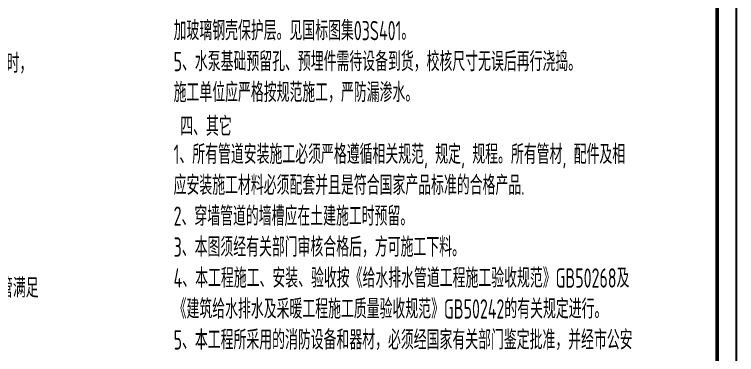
# Model space of a CAD drawing. Extents: x 84552 to 1115094, y -331058 to 102248.
# Drawn here: x 116115 to 125441, y 61074 to 65474 of the extents above; entities that cross this region are included whole.
import ezdxf

# ---------------------------------------------------------------- set-up
doc = ezdxf.new("R2010")
doc.units = 0
doc.header["$LTSCALE"] = 1000
doc.header["$MEASUREMENT"] = 0
doc.layers.add('TWT_TITLE', color=7, linetype='Continuous')
doc.styles.add('sceie', font='sceie.shx', dxfattribs={"width": 0.7, "bigfont": 'sceic.shx'})

msp = doc.modelspace()

# ---------------------------------------------------------------- linework, layer by layer
at = {"layer": 'TWT_TITLE'}
msp.add_lwpolyline([(104440.8, 55934.7), (125440.8, 55934.7), (125440.8, 70784.7), (104440.8, 70784.7)], close=True, dxfattribs=at)
at = {"layer": 'TWT_TITLE', "const_width": 50}
msp.add_lwpolyline([(105690.8, 56184.7), (125190.8, 56184.7), (125190.8, 70534.7), (105690.8, 70534.7)], close=True, dxfattribs=at)
at = {"layer": 'TWT_TITLE', "const_width": 40}
msp.add_lwpolyline([(125190.8, 56184.7), (125190.8, 70534.7)], dxfattribs=at)

# ---------------------------------------------------------------- texts
at = {"linetype": 'Continuous', "style": 'sceie', "width": 0.7}
for s, p in [('加玻璃钢壳保护层。见国标图集03S401。', (118170.7, 65139.9)), ('5、水泵基础预留孔、预埋件需待设备到货，校核尺寸无误后再行浇捣。', (118170.7, 64739.9)), ('压力要求≥0.6MPa。1#仓库设自动喷水灭火系统，，设计流量 Q=135L/s，喷头最低工作压力0.35MPa，火灾延续时间1小时，', (106853.3, 64717.3)), ('施工单位应严格按规范施工，严防漏渗水。', (118170.7, 64339.9)), ('四、其它', (118256, 63902.1)), ('1、所有管道安装施工必须严格遵循相关规范, 规定, 规程。所有管材, 配件及相', (118170.7, 63539.9)), ('应安装施工材料必须配套并且是符合国家产品标准的合格产品.', (118170.7, 63139.9)), ('2、穿墙管道的墙槽应在土建施工时预留。', (118170.7, 62739.9)), ('3、本图须经有关部门审核合格后，方可施工下料。', (118170.7, 62339.9)), ('4、本工程施工、安装、验收按《给水排水管道工程施工验收规范》GB50268及', (118170.7, 61939.9)), ('厂区新建有效容积1100立方消防水池一座。本设计消防水泵扬程、流量及消防水池的有效容积均满足消防要求。消防水泵配管满足', (106930.3, 61812.4)), ('《建筑给水排水及采暖工程施工质量验收规范》GB50242的有关规定进行。', (118170.7, 61539.9)), ('5、本工程所采用的消防设备和器材，必须经国家有关部门鉴定批准，并经市公安', (118170.7, 61139.9))]:
    msp.add_text(s, height=250, dxfattribs=at).set_placement(p)

doc.saveas('drawing.dxf')
